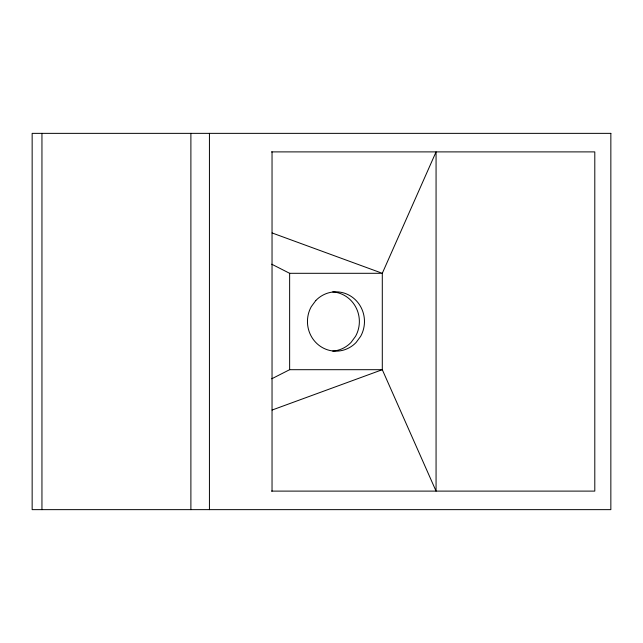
<?xml version="1.0" encoding="UTF-8"?>
<svg xmlns="http://www.w3.org/2000/svg" width="643" height="643" viewBox="0 0 643 643"><rect width="100%" height="100%" fill="white"/><g stroke="black" fill="none" stroke-linecap="round" stroke-linejoin="round"><path stroke-width="0.96" d="M271.74 378.791L289.639 369.693L382.296 369.693L436.067 491.107L436.067 151.893L382.296 273.299L382.296 369.693L272.069 410.049M271.483 151.893L594.799 151.893L594.799 491.107L271.483 491.107M271.74 264.209L289.639 273.307L382.296 273.299L272.069 232.943M289.639 273.307L289.639 369.693M272.037 151.893L272.037 491.107M209.433 133.358L209.433 509.642M190.891 133.358L190.891 509.642M41.948 133.358L41.948 509.642M332.712 291.906A29.658 28.509 90 0 1 355.547 336.329L351.014 342.47A29.658 28.509 90 0 1 332.712 351.094M315.801 300.53L311.276 306.671A29.658 28.509 90 0 0 318.606 345.026A29.658 28.509 90 0 0 356.126 342.47L360.651 336.329A29.658 28.509 90 0 0 353.32 297.966A29.658 28.509 90 0 0 315.801 300.53M610.85 133.358L32.15 133.358L32.15 509.642L610.85 509.642L610.85 133.358"/></g></svg>
